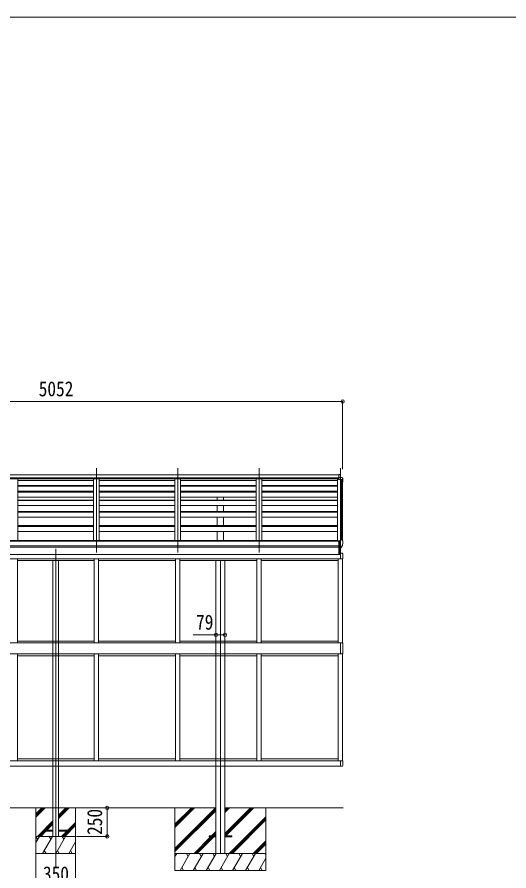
# Model space of a CAD drawing. Units: millimetres at full size, sheet at 1:30. Extents: x -8385 to 8479, y -5853 to 5787.
# Drawn here: x -4300 to 31, y -1723 to 5787 of the extents above; entities that cross this region are included whole.
import ezdxf
from ezdxf.enums import TextEntityAlignment as Align

# ---------------------------------------------------------------- set-up
doc = ezdxf.new("R2010")
doc.units = ezdxf.units.MM
doc.header["$LTSCALE"] = 30
doc.header["$PDMODE"] = 32
doc.header["$PDSIZE"] = 30
for name, color, linetype, lineweight in [('0-0_0', 7, 'Continuous', 9), ('0-1_本体', 4, 'Continuous', 9), ('0-2_部品', 7, 'Continuous', 9), ('0-8_PARTS2', 2, 'Continuous', 9), ('0-A_寸法', 6, 'Continuous', 9), ('2-0', 4, 'Continuous', 9), ('2-A', 6, 'Continuous', 9), ('F-0_240', 7, 'Continuous', 9)]:
    doc.layers.add(name, color=color, linetype=linetype, lineweight=lineweight)
doc.styles.add('ＭＳ ゴシック', font='')
doc.styles.get('ＭＳ ゴシック').set_extended_font_data('MS Gothic')

msp = doc.modelspace()

# ---------------------------------------------------------------- linework, layer by layer
at = {"layer": '0-0_0'}
for p, q in [((-2548.64, -1169), (-5369.64, -1169)), ((-2909.14, -1169), (-2909.14, -1719)), ((-2909.14, -1525.31), (-2552.83, -1169)), ((-2909.14, -1313.17), (-2764.96, -1169)), ((-2909.14, -1327.32), (-2750.82, -1169)), ((-2909.14, -1341.46), (-2736.68, -1169)), ((-2909.14, -1539.45), (-2548.64, -1178.95)), ((-2909.14, -1553.59), (-2548.64, -1193.09)), ((-1429.34, -1169), (-2469.64, -1169)), ((-2469.64, -1394.17), (-2244.46, -1169)), ((-2469.64, -1408.32), (-2230.32, -1169)), ((-2469.64, -1210.33), (-2428.31, -1169)), ((-2469.64, -1196.18), (-2442.45, -1169)), ((-2469.64, -1182.04), (-2456.6, -1169)), ((-2461.68, -1414.5), (-2216.18, -1169)), ((-2109.14, -1169), (-2109.14, -1719)), ((-2432.33, -1569), (-2109.14, -1245.81)), ((-2418.19, -1569), (-2109.14, -1259.95)), ((-2404.05, -1569), (-2109.14, -1274.09)), ((-2740.7, -1569), (-2595.2, -1423.5)), ((-2726.56, -1569), (-2581.06, -1423.5)), ((-2712.41, -1569), (-2566.91, -1423.5)), ((-2586.2, -1414.5), (-2548.64, -1376.94)), ((-2572.06, -1414.5), (-2548.64, -1391.08)), ((-2557.91, -1414.5), (-2548.64, -1405.22)), ((-2220.2, -1569), (-2109.14, -1457.94)), ((-2206.06, -1569), (-2109.14, -1472.08)), ((-2191.91, -1569), (-2109.14, -1486.22)), ((-2109.14, -1569), (-2909.14, -1569)), ((-2909.14, -1596.5), (-2893.26, -1569)), ((-2864.39, -1719), (-2777.79, -1569)), ((-2792.79, -1594.98), (-2807.79, -1569)), ((-2748.92, -1719), (-2662.32, -1569)), ((-2677.32, -1594.98), (-2692.32, -1569)), ((-2633.45, -1719), (-2546.85, -1569)), ((-2561.85, -1594.98), (-2576.85, -1569)), ((-2517.98, -1719), (-2431.38, -1569)), ((-2446.38, -1594.98), (-2461.38, -1569)), ((-2402.51, -1719), (-2315.91, -1569)), ((-2330.91, -1594.98), (-2345.91, -1569)), ((-2287.04, -1719), (-2200.44, -1569)), ((-2230.44, -1569), (-2215.44, -1594.98)), ((-2114.97, -1569), (-2109.14, -1579.1)), ((-2171.57, -1719), (-2109.14, -1610.86)), ((-2909.14, -1719), (-2109.14, -1719)), ((-2849.4, -1693.02), (-2834.4, -1719)), ((-2733.93, -1693.02), (-2718.93, -1719)), ((-2618.45, -1693.02), (-2603.45, -1719)), ((-2502.98, -1693.02), (-2487.99, -1719)), ((-2387.52, -1693.02), (-2372.52, -1719)), ((-2272.05, -1693.02), (-2257.05, -1719)), ((-2156.58, -1693.02), (-2141.58, -1719))]:
    msp.add_line(p, q, dxfattribs=at)
at = {"layer": '0-1_本体'}
for p, q in [((-6451.64, 1761.98), (-1466.64, 1761.98)), ((-6451.64, 1734.86), (-1466.64, 1734.86)), ((-6448.64, 1732.6), (-1469.64, 1732.6)), ((-6448.64, 1726.96), (-1469.64, 1726.96)), ((-6448.64, 1726.06), (-1469.64, 1726.06)), ((-4292.14, 1726.06), (-4292.14, 1183.54)), ((-3626.14, 1710.6), (-4292.14, 1710.6)), ((-3626.14, 1666.07), (-4292.14, 1666.07)), ((-3626.14, 1664.08), (-4292.14, 1664.08)), ((-4292.14, 1660.9), (-3626.14, 1660.9)), ((-3626.14, 1726.06), (-3626.14, 1183.54)), ((-3576.14, 1726.06), (-3576.14, 1183.54)), ((-2910.14, 1710.6), (-3576.14, 1710.6)), ((-2910.14, 1666.07), (-3576.14, 1666.07)), ((-2910.14, 1664.08), (-3576.14, 1664.08)), ((-3576.14, 1660.9), (-2910.14, 1660.9)), ((-2910.14, 1726.06), (-2910.14, 1183.54)), ((-2860.14, 1726.06), (-2860.14, 1183.54)), ((-2194.14, 1710.6), (-2860.14, 1710.6)), ((-2194.14, 1666.07), (-2860.14, 1666.07)), ((-2194.14, 1664.08), (-2860.14, 1664.08)), ((-2860.14, 1660.9), (-2194.14, 1660.9)), ((-2536.64, 1660.9), (-2536.64, 1664.08)), ((-2481.64, 1660.9), (-2481.64, 1664.08)), ((-2194.14, 1726.06), (-2194.14, 1183.54)), ((-2144.14, 1726.06), (-2144.14, 1183.54)), ((-1478.14, 1710.6), (-2144.14, 1710.6)), ((-1478.14, 1666.07), (-2144.14, 1666.07)), ((-1478.14, 1664.08), (-2144.14, 1664.08)), ((-2144.14, 1660.9), (-1478.14, 1660.9)), ((-1478.14, 1726.06), (-1478.14, 1181.88)), ((-1442.84, 1187.02), (-1442.84, 1719.07)), ((-1433.14, 1180.48), (-1433.14, 1718.44)), ((-3626.14, 1616.15), (-4292.14, 1616.15)), ((-4292.14, 1611.87), (-3626.14, 1611.87)), ((-3626.14, 1608.4), (-4292.14, 1608.4)), ((-2910.14, 1616.15), (-3576.14, 1616.15)), ((-3576.14, 1611.87), (-2910.14, 1611.87)), ((-2910.14, 1608.4), (-3576.14, 1608.4)), ((-2194.14, 1616.15), (-2860.14, 1616.15)), ((-2860.14, 1611.87), (-2194.14, 1611.87)), ((-2194.14, 1608.4), (-2860.14, 1608.4)), ((-2536.64, 1611.87), (-2536.64, 1616.15)), ((-2481.64, 1611.87), (-2481.64, 1616.15)), ((-1478.14, 1616.15), (-2144.14, 1616.15)), ((-2144.14, 1611.87), (-1478.14, 1611.87)), ((-1478.14, 1608.4), (-2144.14, 1608.4)), ((-3626.14, 1564.17), (-4292.14, 1564.17)), ((-4292.14, 1539.29), (-3626.14, 1539.29)), ((-4292.14, 1535.28), (-3626.14, 1535.28)), ((-2910.14, 1564.17), (-3576.14, 1564.17)), ((-3576.14, 1539.29), (-2910.14, 1539.29)), ((-3576.14, 1535.28), (-2910.14, 1535.28)), ((-2194.14, 1564.17), (-2860.14, 1564.17)), ((-2860.14, 1539.29), (-2194.14, 1539.29)), ((-2860.14, 1535.28), (-2194.14, 1535.28)), ((-2536.64, 1539.29), (-2536.64, 1564.17)), ((-2481.64, 1539.29), (-2481.64, 1564.17)), ((-1478.14, 1564.17), (-2144.14, 1564.17)), ((-2144.14, 1539.29), (-1478.14, 1539.29)), ((-2144.14, 1535.28), (-1478.14, 1535.28)), ((-4292.14, 1490.84), (-3626.14, 1490.84)), ((-4292.14, 1439.25), (-3626.14, 1439.25)), ((-3626.14, 1433.47), (-4292.14, 1433.47)), ((-3576.14, 1490.84), (-2910.14, 1490.84)), ((-3576.14, 1439.25), (-2910.14, 1439.25)), ((-2910.14, 1433.47), (-3576.14, 1433.47)), ((-2860.14, 1490.84), (-2194.14, 1490.84)), ((-2860.14, 1439.25), (-2194.14, 1439.25)), ((-2194.14, 1433.47), (-2860.14, 1433.47)), ((-2536.64, 1439.25), (-2536.64, 1490.84)), ((-2481.64, 1439.25), (-2481.64, 1490.84)), ((-2144.14, 1490.84), (-1478.14, 1490.84)), ((-2144.14, 1439.25), (-1478.14, 1439.25)), ((-1478.14, 1433.47), (-2144.14, 1433.47)), ((-4292.14, 1389.55), (-3626.14, 1389.55)), ((-3576.14, 1389.55), (-2910.14, 1389.55)), ((-2860.14, 1389.55), (-2194.14, 1389.55)), ((-2536.64, 1314.16), (-2536.64, 1389.55)), ((-2481.64, 1314.16), (-2481.64, 1389.55)), ((-2144.14, 1389.55), (-1478.14, 1389.55)), ((-4292.14, 1314.16), (-3626.14, 1314.16)), ((-3626.14, 1307.34), (-4292.14, 1307.34)), ((-3576.14, 1314.16), (-2910.14, 1314.16)), ((-2910.14, 1307.34), (-3576.14, 1307.34)), ((-2860.14, 1314.16), (-2194.14, 1314.16)), ((-2194.14, 1307.34), (-2860.14, 1307.34)), ((-2144.14, 1314.16), (-1478.14, 1314.16)), ((-1478.14, 1307.34), (-2144.14, 1307.34)), ((-4292.14, 1263.8), (-3626.14, 1263.8)), ((-3576.14, 1263.8), (-2910.14, 1263.8)), ((-2860.14, 1263.8), (-2194.14, 1263.8)), ((-2536.64, 1183.62), (-2536.64, 1263.8)), ((-2481.64, 1183.62), (-2481.64, 1263.8)), ((-2144.14, 1263.8), (-1478.14, 1263.8)), ((-1459.64, 1176.92), (-6458.64, 1176.92)), ((-6458.64, 1135.69), (-1459.64, 1135.69)), ((-1483.14, 1183.62), (-6435.14, 1183.62)), ((-1483.14, 1176.92), (-1483.14, 1183.62)), ((-1454.64, 1181.88), (-1478.14, 1181.88)), ((-1459.64, 1123.84), (-6458.64, 1123.92)), ((-2548.64, 1006.84), (-2548.64, -1569)), ((-2469.64, 1006.84), (-2469.64, -1569))]:
    msp.add_line(p, q, dxfattribs=at)
msp.add_circle((-1467.11, 1172.18), 3, dxfattribs=at)
at = {"layer": '0-2_部品'}
for p, q in [((-1453.14, 1735.48), (-1469.64, 1732.99)), ((-1469.64, 1719.07), (-1469.64, 1732.99)), ((-1466.64, 1763.23), (-1454.64, 1763.96)), ((-1466.64, 1763.23), (-1466.64, 1734.73)), ((-1466.64, 1736.21), (-1453.14, 1737.03)), ((-1466.64, 1736), (-1453.14, 1736.75)), ((-1466.64, 1734.73), (-1453.14, 1735.48)), ((-1454.64, 1763.97), (-1453.14, 1763.97)), ((-1454.64, 1763.97), (-1454.64, 1762.26)), ((-1454.64, 1762.26), (-1454.64, 1762.24)), ((-1453.14, 1763.97), (-1453.14, 1761.58)), ((-1453.14, 1735.48), (-1453.14, 1761.58)), ((-1441.14, 1737.13), (-1453.14, 1737.13)), ((-1441.14, 1737.13), (-1438.81, 1736.99)), ((-1438.05, 1736.57), (-1433.98, 1730.76)), ((-1431.14, 1716.69), (-1431.14, 1727.76)), ((-1438.56, 1720.57), (-1469.64, 1720.57)), ((-1438.56, 1719.07), (-1469.64, 1719.07)), ((-1434.07, 1718.82), (-1438.64, 1719.08)), ((-1433.98, 1720.32), (-1438.56, 1720.57)), ((-1432.64, 1716.69), (-1432.64, 1717.32)), ((-1464.64, 1173.16), (-1464.94, 1173.16)), ((-1464.11, 1173.16), (-1464.64, 1173.16)), ((-1459.64, 1178.34), (-1453.14, 1178.74)), ((-1454.64, 1187.16), (-1453.14, 1187.16)), ((-1454.64, 1187.16), (-1454.64, 1180.99)), ((-1453.14, 1119.58), (-1453.14, 1188.08)), ((-1445.52, 1121.39), (-1435.77, 1136.77)), ((-1438.05, 1187.51), (-1433.98, 1181.7)), ((-1431.14, 1178.7), (-1431.14, 1178.08)), ((-1459.64, 1122.77), (-1454.14, 1122.77)), ((-1453.64, 1121.77), (-1454.14, 1122.77)), ((-1453.14, 1121.77), (-1453.64, 1121.77)), ((-1451.64, 1119.67), (-1453.14, 1119.58)), ((-1451.64, 1119.67), (-1447.93, 1119.89))]:
    msp.add_line(p, q, dxfattribs=at)
at = {"layer": '0-2_部品', "color": 4}
for p, q in [((-2609.14, -1414.5), (-2548.64, -1414.5)), ((-2609.14, -1414.5), (-2609.14, -1423.5)), ((-2548.64, -1423.5), (-2609.14, -1423.5)), ((-2469.64, -1414.5), (-2409.14, -1414.5)), ((-2409.14, -1423.5), (-2469.64, -1423.5)), ((-2409.14, -1414.5), (-2409.14, -1423.5))]:
    msp.add_line(p, q, dxfattribs=at)
at = {"layer": '0-2_部品'}
for points in [[(-1466.64, 1762.07), (-1463.03, 1762.12), (-1454.64, 1762.24)], [(-1469.64, 1174.78), (-1469.64, 1173.16), (-1470.11, 1173.16)], [(-1464.94, 1174.35), (-1464.94, 1173.16), (-1469.64, 1173.16)], [(-1459.64, 1122.77), (-1459.64, 1180.99), (-1454.64, 1180.99)], [(-1453.14, 1133.46), (-1456.3, 1133.87), (-1459.64, 1134.3)], [(-1453.14, 1188.08), (-1441.14, 1188.08), (-1438.81, 1187.93)]]:
    msp.add_lwpolyline(points, dxfattribs=at)
for centre, radius, start, end in [((-1438.87, 1735.99), 1, 35, 86.5), ((-1434.14, 1727.76), 3, 0, 87), ((-1434.14, 1717.32), 1.5, 0, 87), ((-1434.14, 1717.32), 3, 0, 87), ((-1633.14, 1716.69), 202, 351.9307, 0), ((-1633.14, 1716.69), 200.5, 355.95279, 0), ((-1467.14, 1173.16), 2.5, 28.35764, 180), ((-1467.14, 1173.16), 2.5, 0, 28.35764), ((-1438.87, 1186.93), 1, 35, 86.5), ((-1438.37, 1138.27), 3, 330, 348.16652), ((-1623.63, 1178.08), 192.49, 347.8767, 359.9992), ((-1434.14, 1178.7), 3, 0, 87), ((-1448.12, 1122.89), 3, 273.5, 330)]:
    msp.add_arc(centre, radius, start, end, dxfattribs=at)
msp.add_ellipse((-1496.47, 1761.32), major_axis=(43.33, 0.25), ratio=0.060879, start_param=6.2828271, end_param=6.5467158, dxfattribs=at)
at = {"layer": '0-8_PARTS2', "color": 6}
for p, q in [((-6485.14, 2406.18), (-1433.14, 2406.18)), ((-2548.64, 353.88), (-2469.64, 353.88))]:
    msp.add_line(p, q, dxfattribs=at)
at = {"layer": '0-8_PARTS2'}
for p, q in [((-3601.14, 1077.52), (-3601.14, 1819)), ((-2885.14, 1077.52), (-2885.14, 1819)), ((-2169.14, 1077.52), (-2169.14, 1819)), ((-1453.14, 1077.52), (-1453.14, 1819)), ((-2509.14, 1006.84), (-2509.14, -1571.79))]:
    msp.add_line(p, q, dxfattribs=at)
at = {"layer": '0-A_寸法'}
for p, q in [((-1433.14, 2406.18), (-1433.14, 1810.09)), ((-2548.64, 353.88), (-2748.64, 353.88))]:
    msp.add_line(p, q, dxfattribs=at)
for p in [(-1433.14, 2406.18), (-2548.64, 353.88), (-2469.64, 353.88)]:
    msp.add_point(p, dxfattribs=at)
at = {"layer": '2-0'}
for p, q in [((-6458.14, 1178.16), (-1460.14, 1178.16)), ((-1483.14, 1183.62), (-6435.14, 1183.62)), ((-1483.14, 1178.16), (-1483.14, 1183.62)), ((-1454.64, 1181.88), (-1478.14, 1181.88)), ((-1465.14, 1059.65), (-1465.14, 1176.28)), ((-1460.14, 1177.23), (-1464.88, 1176.58)), ((-1460.14, 1059.07), (-1460.14, 1175.26)), ((-1458.14, 1059.19), (-1458.14, 1176.95)), ((-6453.14, 1061.33), (-1465.14, 1061.33)), ((-1458.14, 1108.57), (-1460.14, 1108.45)), ((-1458.14, 1079.34), (-1460.14, 1079.33)), ((-1458.14, 1072.49), (-1460.14, 1072.37)), ((-1453.14, 1071.34), (-1458.14, 1071.34)), ((-1453.14, 1071.84), (-1437.85, 1071.04)), ((-1453.14, 1071.84), (-1453.14, 1022.64)), ((-1432.64, 1065.55), (-1432.64, 1022.64)), ((-1453.14, 1022.84), (-6465.14, 1022.84)), ((-4297.14, 1022.84), (-4297.14, 283.84)), ((-3621.14, 1006.84), (-4297.14, 1006.84)), ((-3984.14, 1006.84), (-3984.14, -802.16)), ((-3934.14, 1006.84), (-3934.14, -802.16)), ((-3621.14, 1022.84), (-3621.14, 283.84)), ((-3581.14, 1022.84), (-3581.14, 283.84)), ((-2905.14, 1006.84), (-3581.14, 1006.84)), ((-2905.14, 1022.84), (-2905.14, 283.84)), ((-2865.14, 1022.84), (-2865.14, 283.84)), ((-2189.14, 1006.84), (-2865.14, 1006.84)), ((-2548.64, 1007.33), (-2548.64, -802.16)), ((-2469.64, 1007.33), (-2469.64, -802.16)), ((-2189.14, 1022.84), (-2189.14, 283.84)), ((-2149.14, 1022.84), (-2149.14, 283.84)), ((-2149.14, 1006.84), (-1473.14, 1006.84)), ((-1473.14, 1022.84), (-1473.14, 283.84)), ((-1453.14, 1022.64), (-1432.64, 1022.64)), ((-1433.14, 1022.64), (-1433.14, 284.04)), ((-1453.14, 283.84), (-6465.14, 283.84)), ((-3621.14, 299.34), (-4297.14, 299.34)), ((-2905.14, 299.34), (-3581.14, 299.34)), ((-2189.14, 299.34), (-2865.14, 299.34)), ((-1473.14, 299.34), (-2149.14, 299.34)), ((-1453.14, 283.84), (-1453.14, 234.84)), ((-1453.14, 234.84), (-1453.14, 185.84)), ((-1453.14, 185.84), (-6465.14, 185.84)), ((-4297.14, 185.84), (-4297.14, -753.66)), ((-3621.14, 170.34), (-4297.14, 170.34)), ((-3621.14, 185.84), (-3621.14, -753.66)), ((-3581.14, 185.84), (-3581.14, -753.66)), ((-2905.14, 170.34), (-3581.14, 170.34)), ((-2905.14, 185.84), (-2905.14, -753.66)), ((-2865.14, 185.84), (-2865.14, -753.66)), ((-2189.14, 170.34), (-2865.14, 170.34)), ((-2189.14, 185.84), (-2189.14, -753.66)), ((-2149.14, 185.84), (-2149.14, -753.66)), ((-1473.14, 170.34), (-2149.14, 170.34)), ((-1473.14, 185.84), (-1473.14, -753.66)), ((-1433.14, 185.64), (-1433.14, -753.47)), ((-3621.14, -738.16), (-4297.14, -738.16)), ((-2905.14, -738.16), (-3581.14, -738.16)), ((-2189.14, -738.16), (-2865.14, -738.16)), ((-1473.14, -738.16), (-2149.14, -738.16)), ((-6465.14, -753.66), (-1453.14, -753.66)), ((-1453.14, -802.16), (-6465.14, -802.16)), ((-3984.14, -802.16), (-3984.14, -1419)), ((-3934.14, -802.16), (-3934.14, -1419)), ((-1453.14, -753.47), (-1432.64, -753.47)), ((-1453.14, -753.47), (-1453.14, -802.66)), ((-1453.14, -802.67), (-1437.85, -801.86)), ((-1432.64, -796.37), (-1432.64, -753.47)), ((-3984.14, -1373), (-4059.14, -1373)), ((-3934.14, -1365), (-3859.14, -1365))]:
    msp.add_line(p, q, dxfattribs=at)
at = {"layer": '2-0', "color": 2}
msp.add_line((-3959.14, 1110.89), (-3959.14, -1686.6), dxfattribs=at)
at = {"layer": '2-0', "color": 7}
for p, q in [((-4134.14, -1169), (-4134.14, -1569)), ((-4134.14, -1221.35), (-4081.79, -1169)), ((-4134.14, -1235.49), (-4067.65, -1169)), ((-4134.14, -1249.63), (-4053.51, -1169)), ((-3934.14, -1261.76), (-3841.38, -1169)), ((-3934.14, -1247.62), (-3855.52, -1169)), ((-3934.14, -1233.48), (-3869.66, -1169)), ((-3784.14, -1569), (-3784.14, -1169)), ((-4119.66, -1419), (-3984.14, -1283.48)), ((-4051.52, -1365), (-3984.14, -1297.62)), ((-4037.38, -1365), (-3984.14, -1311.76)), ((-3893.39, -1419), (-3784.14, -1309.75)), ((-3879.25, -1419), (-3784.14, -1323.89)), ((-3859.14, -1370.61), (-3784.14, -1295.61)), ((-4134.14, -1472.11), (-4103.48, -1419)), ((-4134.14, -1419), (-3784.14, -1419)), ((-4118.48, -1444.98), (-4133.48, -1419)), ((-4105.52, -1419), (-4059.14, -1372.62)), ((-4091.38, -1419), (-4045.38, -1373)), ((-4074.61, -1569), (-3988, -1419)), ((-4003.01, -1444.98), (-4018.01, -1419)), ((-3959.14, -1569), (-3872.54, -1419)), ((-3907.53, -1419), (-3861.53, -1373)), ((-3887.54, -1444.98), (-3902.54, -1419)), ((-3843.67, -1569), (-3784.14, -1465.9)), ((-4134.14, -1569), (-3784.14, -1569)), ((-4059.61, -1543.02), (-4044.61, -1569)), ((-3944.14, -1543.02), (-3929.14, -1569)), ((-3828.67, -1543.02), (-3813.67, -1569))]:
    msp.add_line(p, q, dxfattribs=at)
at = {"layer": '2-0'}
for points in [[(-1458.14, 1059.19), (-1460.14, 1059.07), (-1464.86, 1059.35)], [(-1460.14, 1109.03), (-1460.14, 1109.08), (-1460.14, 1109.18), (-1460.14, 1109.3), (-1460.14, 1109.44), (-1460.14, 1109.59), (-1460.14, 1109.73), (-1460.14, 1109.85)], [(-1458.14, 1109.92), (-1458.14, 1109.8), (-1458.14, 1109.66), (-1458.14, 1109.51), (-1458.14, 1109.37), (-1458.14, 1109.25), (-1458.14, 1109.15), (-1458.14, 1109.1)], [(-1453.14, 283.84), (-1432.44, 283.84), (-1432.44, 185.84), (-1453.14, 185.84)], [(-4059.14, -1373), (-4059.14, -1365), (-3984.14, -1365)], [(-3859.14, -1365), (-3859.14, -1373), (-3934.14, -1373)]]:
    msp.add_lwpolyline(points, dxfattribs=at)
for centre, radius, start, end in [((-1464.84, 1176.28), 0.3, 97.91839, 180.03943), ((-1464.84, 1059.65), 0.3, 180, 266.5), ((-1438.14, 1065.55), 5.5, 0, 87), ((-1438.14, -796.37), 5.5, 273, 0)]:
    msp.add_arc(centre, radius, start, end, dxfattribs=at)
at = {"layer": '2-A'}
for p, q in [((-3505.28, -1169), (-3775.75, -1169)), ((-3505.28, -1169), (-3505.28, -1419)), ((-3505.28, -1419), (-3775.75, -1419)), ((-4134.14, -1859.86), (-4134.14, -1572.03)), ((-3784.14, -1859.86), (-3784.14, -1572.03))]:
    msp.add_line(p, q, dxfattribs=at)
for p in [(-3505.28, -1169), (-3505.28, -1419)]:
    msp.add_point(p, dxfattribs=at)
at = {"layer": 'F-0_240', "color": 5}
msp.add_line((-8385.45, 5787.34), (8054.55, 5787.34), dxfattribs=at)

# ---------------------------------------------------------------- texts
at = {"layer": '0-A_寸法', "color": 7, "style": 'ＭＳ ゴシック', "width": 0.85}
for s, p in [('5052', (-4109.14, 2412.18)), ('79', (-2723.64, 359.88))]:
    msp.add_text(s, height=132, dxfattribs=at).set_placement(p, align=Align.BOTTOM_LEFT)
at = {"layer": '2-A', "color": 7, "style": 'ＭＳ ゴシック', "width": 0.85}
msp.add_text('250', height=132, rotation=90, dxfattribs=at).set_placement((-3511.28, -1406.5), align=Align.BOTTOM_LEFT)
msp.add_text('350', height=132, dxfattribs=at).set_placement((-4071.64, -1853.86), align=Align.BOTTOM_LEFT)

doc.saveas('drawing.dxf')
